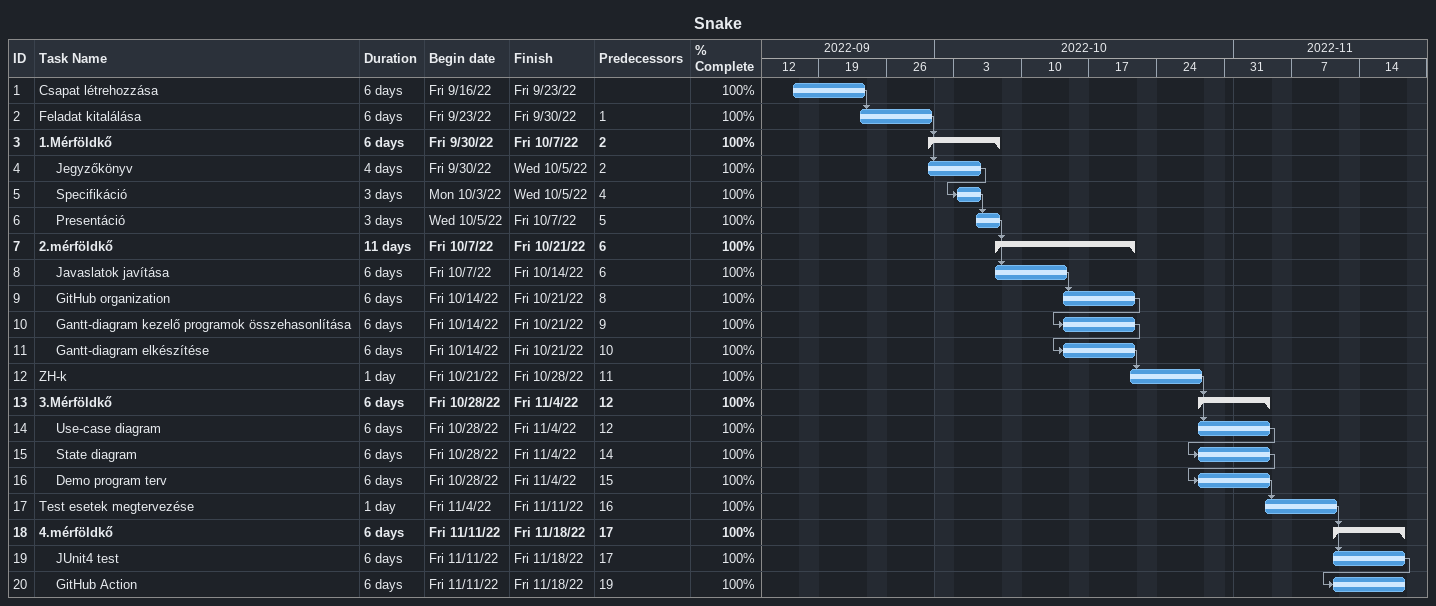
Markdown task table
Snake

| ID | Level | Task | Duration | Start | Finish | Predecessors | % complete |
|---|---|---|---|---|---|---|---|
| 1 | 1 | Csapat létrehozzása | 6d | 2022-09-16 | 2022-09-23 |  | 100 |
| 2 | 1 | Feladat kitalálása | 6d | 2022-09-23 | 2022-09-30 | 1 | 100 |
| 3 | 1 | **1.Mérföldkő** | 6d | 2022-09-30 | 2022-10-07 | 2 | 100 |
| 4 | 2 | Jegyzőkönyv | 4d | 2022-09-30 | 2022-10-05 | 2 | 100 |
| 5 | 2 | Specifikáció | 3d | 2022-10-03 | 2022-10-05 | 4 | 100 |
| 6 | 2 | Presentáció | 3d | 2022-10-05 | 2022-10-07 | 5 | 100 |
| 7 | 1 | **2.mérföldkő** | 11d | 2022-10-07 | 2022-10-21 | 6 | 100 |
| 8 | 2 | Javaslatok javítása | 6d | 2022-10-07 | 2022-10-14 | 6 | 100 |
| 9 | 2 | GitHub organization | 6d | 2022-10-14 | 2022-10-21 | 8 | 100 |
| 10 | 2 | Gantt-diagram kezelő programok összehasonlítása | 6d | 2022-10-14 | 2022-10-21 | 9 | 100 |
| 11 | 2 | Gantt-diagram elkészítése | 6d | 2022-10-14 | 2022-10-21 | 10 | 100 |
| 12 | 1 | ZH-k | 1d | 2022-10-21 | 2022-10-28 | 11 | 100 |
| 13 | 1 | **3.Mérföldkő** | 6d | 2022-10-28 | 2022-11-04 | 12 | 100 |
| 14 | 2 | Use-case diagram | 6d | 2022-10-28 | 2022-11-04 | 12 | 100 |
| 15 | 2 | State diagram | 6d | 2022-10-28 | 2022-11-04 | 14 | 100 |
| 16 | 2 | Demo program terv | 6d | 2022-10-28 | 2022-11-04 | 15 | 100 |
| 17 | 1 | Test esetek megtervezése | 1d | 2022-11-04 | 2022-11-11 | 16 | 100 |
| 18 | 1 | **4.mérföldkő** | 6d | 2022-11-11 | 2022-11-18 | 17 | 100 |
| 19 | 2 | JUnit4 test | 6d | 2022-11-11 | 2022-11-18 | 17 | 100 |
| 20 | 2 | GitHub Action | 6d | 2022-11-11 | 2022-11-18 | 19 | 100 |
